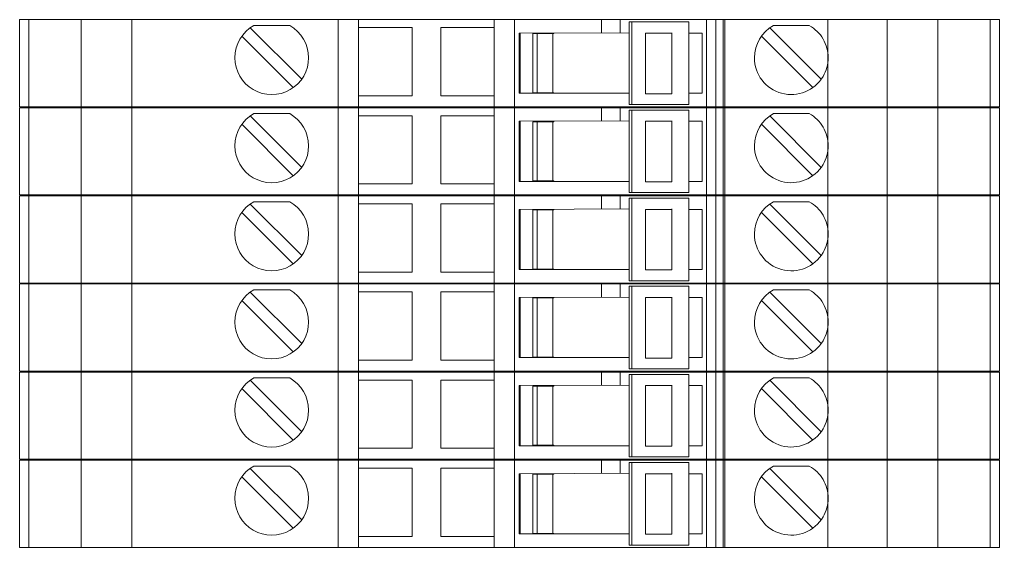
# Model space of a CAD drawing. Header units: millimetres. Extents: x 4962 to 7449, y 754 to 2938.
# Drawn here: x 6031.2 to 6089, y 1809.2 to 1840.4 of the extents above; entities that cross this region are included whole.
import ezdxf

# ---------------------------------------------------------------- set-up
doc = ezdxf.new("R2010")
doc.units = ezdxf.units.MM
doc.layers.add('000-PI-Oprema', color=30, linetype='Continuous', lineweight=5)

msp = doc.modelspace()

# ---------------------------------------------------------------- linework, layer by layer
at = {"layer": '000-PI-Oprema', "color": 0, "linetype": 'ByBlock', "lineweight": 0}
for p, q in [((6031.171, 1840.36), (6049.971, 1840.36)), ((6031.171, 1835.21), (6031.171, 1840.36)), ((6031.718, 1840.36), (6031.718, 1835.21)), ((6034.795, 1835.21), (6034.795, 1840.36)), ((6037.795, 1835.21), (6037.795, 1840.36)), ((6049.971, 1840.36), (6051.171, 1840.36)), ((6049.971, 1835.21), (6049.971, 1840.36)), ((6059.171, 1840.36), (6051.171, 1840.36)), ((6051.171, 1840.36), (6051.171, 1840.36)), ((6051.171, 1835.21), (6051.171, 1840.36)), ((6059.171, 1840.36), (6060.371, 1840.36)), ((6059.171, 1840.36), (6059.171, 1840.36)), ((6059.171, 1840.36), (6059.171, 1835.21)), ((6060.371, 1840.36), (6065.496, 1840.36)), ((6060.371, 1840.36), (6060.371, 1835.21)), ((6064.971, 1840.36), (6064.971, 1840.36)), ((6066.592, 1840.36), (6065.496, 1840.36)), ((6065.496, 1840.36), (6065.496, 1840.36)), ((6065.496, 1840.36), (6065.499, 1839.579)), ((6066.596, 1840.36), (6066.592, 1840.36)), ((6066.596, 1840.36), (6088.971, 1840.36)), ((6066.596, 1840.36), (6066.596, 1840.36)), ((6066.596, 1839.583), (6066.596, 1840.36)), ((6070.021, 1840.36), (6070.021, 1840.36)), ((6071.702, 1835.21), (6071.702, 1840.36)), ((6072.244, 1840.36), (6072.244, 1835.21)), ((6072.671, 1840.36), (6072.671, 1840.36)), ((6072.671, 1840.36), (6072.671, 1835.21)), ((6072.771, 1835.21), (6072.771, 1840.36)), ((6078.847, 1835.21), (6078.847, 1840.36)), ((6082.347, 1835.21), (6082.347, 1840.36)), ((6085.347, 1835.21), (6085.347, 1840.36)), ((6088.424, 1840.36), (6088.424, 1835.21)), ((6088.971, 1835.21), (6088.971, 1840.36)), ((6044.776, 1839.875), (6047.812, 1836.84)), ((6044.988, 1840.01), (6044.988, 1840.01)), ((6047.105, 1840.01), (6044.988, 1840.01)), ((6047.105, 1840.01), (6047.105, 1840.01)), ((6051.171, 1839.885), (6051.171, 1839.885)), ((6054.321, 1839.885), (6051.171, 1839.885)), ((6054.321, 1835.86), (6054.321, 1839.885)), ((6054.321, 1839.885), (6054.321, 1839.885)), ((6056.021, 1839.885), (6056.021, 1835.86)), ((6056.021, 1839.885), (6056.021, 1839.885)), ((6059.171, 1839.885), (6056.021, 1839.885)), ((6059.171, 1839.885), (6059.171, 1839.885)), ((6067.13, 1840.22), (6067.288, 1840.22)), ((6067.13, 1840.22), (6067.13, 1839.535)), ((6067.288, 1840.22), (6067.288, 1835.35)), ((6067.288, 1840.22), (6070.659, 1840.22)), ((6070.659, 1835.35), (6070.659, 1840.22)), ((6070.659, 1840.22), (6070.659, 1840.22)), ((6075.426, 1839.875), (6075.426, 1839.875)), ((6075.426, 1839.875), (6078.462, 1836.84)), ((6075.638, 1840.01), (6075.638, 1840.01)), ((6075.638, 1840.01), (6077.755, 1840.01)), ((6077.755, 1840.01), (6077.755, 1840.01)), ((6047.317, 1836.345), (6044.281, 1839.38)), ((6049.971, 1839.41), (6049.971, 1836.81)), ((6049.971, 1839.41), (6049.971, 1839.41)), ((6060.646, 1839.56), (6067.13, 1839.585)), ((6060.646, 1839.56), (6060.646, 1839.56)), ((6060.646, 1836.01), (6060.646, 1839.56)), ((6060.696, 1839.56), (6060.696, 1836.01)), ((6061.446, 1839.535), (6061.696, 1839.535)), ((6061.446, 1839.535), (6061.446, 1839.535)), ((6061.446, 1836.035), (6061.446, 1839.535)), ((6061.696, 1836.01), (6061.696, 1839.56)), ((6061.696, 1839.535), (6062.696, 1839.535)), ((6062.633, 1836.035), (6062.633, 1839.535)), ((6062.696, 1839.56), (6062.696, 1839.535)), ((6067.13, 1839.535), (6067.13, 1836.035)), ((6068.085, 1839.56), (6069.652, 1839.56)), ((6068.085, 1839.56), (6068.085, 1836.035)), ((6069.652, 1835.985), (6069.652, 1839.585)), ((6070.659, 1839.56), (6071.446, 1839.56)), ((6071.446, 1839.56), (6071.446, 1839.56)), ((6071.446, 1836.01), (6071.446, 1839.56)), ((6072.771, 1836.81), (6072.771, 1839.41)), ((6072.771, 1839.41), (6072.771, 1839.41)), ((6074.931, 1839.38), (6074.931, 1839.38)), ((6077.967, 1836.345), (6074.931, 1839.38)), ((6049.971, 1836.81), (6049.971, 1836.81)), ((6072.771, 1836.81), (6072.771, 1836.81)), ((6077.967, 1836.345), (6077.967, 1836.345)), ((6078.462, 1836.84), (6078.462, 1836.84)), ((6051.171, 1835.86), (6051.171, 1835.86)), ((6051.171, 1835.86), (6054.321, 1835.86)), ((6054.321, 1835.86), (6054.321, 1835.86)), ((6056.021, 1835.86), (6059.171, 1835.86)), ((6056.021, 1835.86), (6056.021, 1835.86)), ((6059.171, 1835.86), (6059.171, 1835.86)), ((6060.646, 1836.01), (6067.13, 1836.01)), ((6060.646, 1836.01), (6060.646, 1836.01)), ((6061.446, 1836.035), (6061.446, 1836.035)), ((6061.446, 1836.035), (6061.696, 1836.035)), ((6061.696, 1836.035), (6062.696, 1836.035)), ((6062.696, 1836.035), (6062.696, 1836.01)), ((6067.13, 1835.35), (6067.13, 1836.035)), ((6068.085, 1836.035), (6068.085, 1835.985)), ((6068.243, 1835.985), (6068.085, 1835.985)), ((6069.652, 1835.985), (6068.243, 1835.985)), ((6070.659, 1836.01), (6071.446, 1836.01)), ((6071.446, 1836.01), (6071.446, 1836.01)), ((6031.171, 1835.21), (6031.854, 1835.21)), ((6031.171, 1835.21), (6049.971, 1835.21)), ((6031.171, 1835.16), (6049.971, 1835.16)), ((6031.171, 1830.01), (6031.171, 1835.16)), ((6031.718, 1835.16), (6031.718, 1830.01)), ((6034.795, 1830.01), (6034.795, 1835.16)), ((6037.795, 1830.01), (6037.795, 1835.16)), ((6049.971, 1835.21), (6051.171, 1835.21)), ((6049.971, 1835.16), (6051.171, 1835.16)), ((6049.971, 1830.01), (6049.971, 1835.16)), ((6051.171, 1835.21), (6051.171, 1835.21)), ((6059.171, 1835.21), (6051.171, 1835.21)), ((6059.171, 1835.16), (6051.171, 1835.16)), ((6051.171, 1835.16), (6051.171, 1835.16)), ((6051.171, 1830.01), (6051.171, 1835.16)), ((6059.171, 1835.21), (6059.171, 1835.21)), ((6059.171, 1835.21), (6060.371, 1835.21)), ((6059.171, 1835.16), (6060.371, 1835.16)), ((6059.171, 1835.16), (6059.171, 1835.16)), ((6059.171, 1835.16), (6059.171, 1830.01)), ((6060.371, 1835.21), (6078.571, 1835.21)), ((6060.371, 1835.16), (6065.496, 1835.16)), ((6060.371, 1835.16), (6060.371, 1830.01)), ((6064.971, 1835.21), (6064.971, 1835.21)), ((6064.971, 1835.16), (6064.971, 1835.16)), ((6066.592, 1835.16), (6065.496, 1835.16)), ((6065.496, 1835.16), (6065.496, 1835.16)), ((6065.496, 1835.16), (6065.499, 1834.379)), ((6066.596, 1835.16), (6066.592, 1835.16)), ((6066.596, 1835.16), (6088.971, 1835.16)), ((6066.596, 1835.16), (6066.596, 1835.16)), ((6066.596, 1834.383), (6066.596, 1835.16)), ((6067.13, 1835.35), (6067.288, 1835.35)), ((6067.288, 1835.35), (6070.659, 1835.35)), ((6070.021, 1835.21), (6070.021, 1835.21)), ((6070.021, 1835.16), (6070.021, 1835.16)), ((6070.659, 1835.35), (6070.659, 1835.35)), ((6071.702, 1830.01), (6071.702, 1835.16)), ((6072.244, 1835.16), (6072.244, 1830.01)), ((6072.671, 1835.21), (6072.671, 1835.21)), ((6072.671, 1835.16), (6072.671, 1835.16)), ((6072.671, 1835.16), (6072.671, 1830.01)), ((6072.771, 1830.01), (6072.771, 1835.16)), ((6088.971, 1835.21), (6078.571, 1835.21)), ((6078.847, 1830.01), (6078.847, 1835.16)), ((6082.347, 1830.01), (6082.347, 1835.16)), ((6085.347, 1830.01), (6085.347, 1835.16)), ((6088.424, 1835.16), (6088.424, 1830.01)), ((6088.971, 1830.01), (6088.971, 1835.16)), ((6044.776, 1834.675), (6047.812, 1831.64)), ((6044.988, 1834.81), (6044.988, 1834.81)), ((6047.105, 1834.81), (6044.988, 1834.81)), ((6047.105, 1834.81), (6047.105, 1834.81)), ((6051.171, 1834.685), (6051.171, 1834.685)), ((6054.321, 1834.685), (6051.171, 1834.685)), ((6054.321, 1830.66), (6054.321, 1834.685)), ((6054.321, 1834.685), (6054.321, 1834.685)), ((6056.021, 1834.685), (6056.021, 1830.66)), ((6056.021, 1834.685), (6056.021, 1834.685)), ((6059.171, 1834.685), (6056.021, 1834.685)), ((6059.171, 1834.685), (6059.171, 1834.685)), ((6067.13, 1835.02), (6067.288, 1835.02)), ((6067.13, 1835.02), (6067.13, 1834.335)), ((6067.288, 1835.02), (6067.288, 1830.15)), ((6067.288, 1835.02), (6070.659, 1835.02)), ((6070.659, 1830.15), (6070.659, 1835.02)), ((6070.659, 1835.02), (6070.659, 1835.02)), ((6075.426, 1834.675), (6075.426, 1834.675)), ((6075.426, 1834.675), (6078.462, 1831.64)), ((6075.638, 1834.81), (6075.638, 1834.81)), ((6075.638, 1834.81), (6077.755, 1834.81)), ((6077.755, 1834.81), (6077.755, 1834.81)), ((6047.317, 1831.145), (6044.281, 1834.18)), ((6049.971, 1834.21), (6049.971, 1831.61)), ((6049.971, 1834.21), (6049.971, 1834.21)), ((6060.646, 1834.36), (6067.13, 1834.385)), ((6060.646, 1834.36), (6060.646, 1834.36)), ((6060.646, 1830.81), (6060.646, 1834.36)), ((6060.696, 1834.36), (6060.696, 1830.81)), ((6061.446, 1834.335), (6061.696, 1834.335)), ((6061.446, 1834.335), (6061.446, 1834.335)), ((6061.446, 1830.835), (6061.446, 1834.335)), ((6061.696, 1830.81), (6061.696, 1834.36)), ((6061.696, 1834.335), (6062.696, 1834.335)), ((6062.633, 1830.835), (6062.633, 1834.335)), ((6062.696, 1834.36), (6062.696, 1834.335)), ((6067.13, 1834.335), (6067.13, 1830.835)), ((6068.085, 1834.36), (6069.652, 1834.36)), ((6068.085, 1834.36), (6068.085, 1830.835)), ((6069.652, 1830.785), (6069.652, 1834.385)), ((6070.659, 1834.36), (6071.446, 1834.36)), ((6071.446, 1834.36), (6071.446, 1834.36)), ((6071.446, 1830.81), (6071.446, 1834.36)), ((6072.771, 1831.61), (6072.771, 1834.21)), ((6072.771, 1834.21), (6072.771, 1834.21)), ((6074.931, 1834.18), (6074.931, 1834.18)), ((6077.967, 1831.145), (6074.931, 1834.18)), ((6049.971, 1831.61), (6049.971, 1831.61)), ((6072.771, 1831.61), (6072.771, 1831.61)), ((6077.967, 1831.145), (6077.967, 1831.145)), ((6078.462, 1831.64), (6078.462, 1831.64)), ((6051.171, 1830.66), (6051.171, 1830.66)), ((6051.171, 1830.66), (6054.321, 1830.66)), ((6054.321, 1830.66), (6054.321, 1830.66)), ((6056.021, 1830.66), (6059.171, 1830.66)), ((6056.021, 1830.66), (6056.021, 1830.66)), ((6059.171, 1830.66), (6059.171, 1830.66)), ((6060.646, 1830.81), (6067.13, 1830.81)), ((6060.646, 1830.81), (6060.646, 1830.81)), ((6061.446, 1830.835), (6061.446, 1830.835)), ((6061.446, 1830.835), (6061.696, 1830.835)), ((6061.696, 1830.835), (6062.696, 1830.835)), ((6062.696, 1830.835), (6062.696, 1830.81)), ((6067.13, 1830.15), (6067.13, 1830.835)), ((6068.085, 1830.835), (6068.085, 1830.785)), ((6068.243, 1830.785), (6068.085, 1830.785)), ((6069.652, 1830.785), (6068.243, 1830.785)), ((6070.659, 1830.81), (6071.446, 1830.81)), ((6071.446, 1830.81), (6071.446, 1830.81)), ((6031.171, 1830.01), (6031.854, 1830.01)), ((6031.171, 1830.01), (6049.971, 1830.01)), ((6031.171, 1829.96), (6049.971, 1829.96)), ((6031.171, 1824.81), (6031.171, 1829.96)), ((6031.718, 1829.96), (6031.718, 1824.81)), ((6034.795, 1824.81), (6034.795, 1829.96)), ((6037.795, 1824.81), (6037.795, 1829.96)), ((6049.971, 1830.01), (6051.171, 1830.01)), ((6049.971, 1829.96), (6051.171, 1829.96)), ((6049.971, 1824.81), (6049.971, 1829.96)), ((6051.171, 1830.01), (6051.171, 1830.01)), ((6059.171, 1830.01), (6051.171, 1830.01)), ((6059.171, 1829.96), (6051.171, 1829.96)), ((6051.171, 1829.96), (6051.171, 1829.96)), ((6051.171, 1824.81), (6051.171, 1829.96)), ((6059.171, 1830.01), (6059.171, 1830.01)), ((6059.171, 1830.01), (6060.371, 1830.01)), ((6059.171, 1829.96), (6060.371, 1829.96)), ((6059.171, 1829.96), (6059.171, 1829.96)), ((6059.171, 1829.96), (6059.171, 1824.81)), ((6060.371, 1830.01), (6078.571, 1830.01)), ((6060.371, 1829.96), (6065.496, 1829.96)), ((6060.371, 1829.96), (6060.371, 1824.81)), ((6064.971, 1830.01), (6064.971, 1830.01)), ((6064.971, 1829.96), (6064.971, 1829.96)), ((6066.592, 1829.96), (6065.496, 1829.96)), ((6065.496, 1829.96), (6065.496, 1829.96)), ((6065.496, 1829.96), (6065.499, 1829.179)), ((6066.596, 1829.96), (6066.592, 1829.96)), ((6066.596, 1829.96), (6088.971, 1829.96)), ((6066.596, 1829.96), (6066.596, 1829.96)), ((6066.596, 1829.183), (6066.596, 1829.96)), ((6067.13, 1830.15), (6067.288, 1830.15)), ((6067.288, 1830.15), (6070.659, 1830.15)), ((6070.021, 1830.01), (6070.021, 1830.01)), ((6070.021, 1829.96), (6070.021, 1829.96)), ((6070.659, 1830.15), (6070.659, 1830.15)), ((6071.702, 1824.81), (6071.702, 1829.96)), ((6072.244, 1829.96), (6072.244, 1824.81)), ((6072.671, 1830.01), (6072.671, 1830.01)), ((6072.671, 1829.96), (6072.671, 1829.96)), ((6072.671, 1829.96), (6072.671, 1824.81)), ((6072.771, 1824.81), (6072.771, 1829.96)), ((6088.971, 1830.01), (6078.571, 1830.01)), ((6078.847, 1824.81), (6078.847, 1829.96)), ((6082.347, 1824.81), (6082.347, 1829.96)), ((6085.347, 1824.81), (6085.347, 1829.96)), ((6088.424, 1829.96), (6088.424, 1824.81)), ((6088.971, 1824.81), (6088.971, 1829.96)), ((6044.776, 1829.475), (6047.812, 1826.44)), ((6044.988, 1829.61), (6044.988, 1829.61)), ((6047.105, 1829.61), (6044.988, 1829.61)), ((6047.105, 1829.61), (6047.105, 1829.61)), ((6051.171, 1829.485), (6051.171, 1829.485)), ((6054.321, 1829.485), (6051.171, 1829.485)), ((6054.321, 1825.46), (6054.321, 1829.485)), ((6054.321, 1829.485), (6054.321, 1829.485)), ((6056.021, 1829.485), (6056.021, 1825.46)), ((6056.021, 1829.485), (6056.021, 1829.485)), ((6059.171, 1829.485), (6056.021, 1829.485)), ((6059.171, 1829.485), (6059.171, 1829.485)), ((6067.13, 1829.82), (6067.288, 1829.82)), ((6067.13, 1829.82), (6067.13, 1829.135)), ((6067.288, 1829.82), (6067.288, 1824.95)), ((6067.288, 1829.82), (6070.659, 1829.82)), ((6070.659, 1824.95), (6070.659, 1829.82)), ((6070.659, 1829.82), (6070.659, 1829.82)), ((6075.426, 1829.475), (6075.426, 1829.475)), ((6075.426, 1829.475), (6078.462, 1826.44)), ((6075.638, 1829.61), (6075.638, 1829.61)), ((6075.638, 1829.61), (6077.755, 1829.61)), ((6077.755, 1829.61), (6077.755, 1829.61)), ((6047.317, 1825.945), (6044.281, 1828.98)), ((6049.971, 1829.01), (6049.971, 1826.41)), ((6049.971, 1829.01), (6049.971, 1829.01)), ((6060.646, 1829.16), (6067.13, 1829.185)), ((6060.646, 1829.16), (6060.646, 1829.16)), ((6060.646, 1825.61), (6060.646, 1829.16)), ((6060.696, 1829.16), (6060.696, 1825.61)), ((6061.446, 1829.135), (6061.696, 1829.135)), ((6061.446, 1829.135), (6061.446, 1829.135)), ((6061.446, 1825.635), (6061.446, 1829.135)), ((6061.696, 1825.61), (6061.696, 1829.16)), ((6061.696, 1829.135), (6062.696, 1829.135)), ((6062.633, 1825.635), (6062.633, 1829.135)), ((6062.696, 1829.16), (6062.696, 1829.135)), ((6067.13, 1829.135), (6067.13, 1825.635)), ((6068.085, 1829.16), (6069.652, 1829.16)), ((6068.085, 1829.16), (6068.085, 1825.635)), ((6069.652, 1825.585), (6069.652, 1829.185)), ((6070.659, 1829.16), (6071.446, 1829.16)), ((6071.446, 1829.16), (6071.446, 1829.16)), ((6071.446, 1825.61), (6071.446, 1829.16)), ((6072.771, 1826.41), (6072.771, 1829.01)), ((6072.771, 1829.01), (6072.771, 1829.01)), ((6074.931, 1828.98), (6074.931, 1828.98)), ((6077.967, 1825.945), (6074.931, 1828.98)), ((6049.971, 1826.41), (6049.971, 1826.41)), ((6072.771, 1826.41), (6072.771, 1826.41)), ((6077.967, 1825.945), (6077.967, 1825.945)), ((6078.462, 1826.44), (6078.462, 1826.44)), ((6051.171, 1825.46), (6051.171, 1825.46)), ((6051.171, 1825.46), (6054.321, 1825.46)), ((6054.321, 1825.46), (6054.321, 1825.46)), ((6056.021, 1825.46), (6059.171, 1825.46)), ((6056.021, 1825.46), (6056.021, 1825.46)), ((6059.171, 1825.46), (6059.171, 1825.46)), ((6060.646, 1825.61), (6067.13, 1825.61)), ((6060.646, 1825.61), (6060.646, 1825.61)), ((6061.446, 1825.635), (6061.446, 1825.635)), ((6061.446, 1825.635), (6061.696, 1825.635)), ((6061.696, 1825.635), (6062.696, 1825.635)), ((6062.696, 1825.635), (6062.696, 1825.61)), ((6067.13, 1824.95), (6067.13, 1825.635)), ((6068.085, 1825.635), (6068.085, 1825.585)), ((6068.243, 1825.585), (6068.085, 1825.585)), ((6069.652, 1825.585), (6068.243, 1825.585)), ((6070.659, 1825.61), (6071.446, 1825.61)), ((6071.446, 1825.61), (6071.446, 1825.61)), ((6031.171, 1824.81), (6031.854, 1824.81)), ((6031.171, 1824.81), (6049.971, 1824.81)), ((6031.171, 1824.76), (6049.971, 1824.76)), ((6031.171, 1819.61), (6031.171, 1824.76)), ((6031.718, 1824.76), (6031.718, 1819.61)), ((6034.795, 1819.61), (6034.795, 1824.76)), ((6037.795, 1819.61), (6037.795, 1824.76)), ((6049.971, 1824.81), (6051.171, 1824.81)), ((6049.971, 1824.76), (6051.171, 1824.76)), ((6049.971, 1819.61), (6049.971, 1824.76)), ((6051.171, 1824.81), (6051.171, 1824.81)), ((6059.171, 1824.81), (6051.171, 1824.81)), ((6059.171, 1824.76), (6051.171, 1824.76)), ((6051.171, 1824.76), (6051.171, 1824.76)), ((6051.171, 1819.61), (6051.171, 1824.76)), ((6059.171, 1824.81), (6059.171, 1824.81)), ((6059.171, 1824.81), (6060.371, 1824.81)), ((6059.171, 1824.76), (6060.371, 1824.76)), ((6059.171, 1824.76), (6059.171, 1824.76)), ((6059.171, 1824.76), (6059.171, 1819.61)), ((6060.371, 1824.81), (6078.571, 1824.81)), ((6060.371, 1824.76), (6065.496, 1824.76)), ((6060.371, 1824.76), (6060.371, 1819.61)), ((6064.971, 1824.81), (6064.971, 1824.81)), ((6064.971, 1824.76), (6064.971, 1824.76)), ((6066.592, 1824.76), (6065.496, 1824.76)), ((6065.496, 1824.76), (6065.496, 1824.76)), ((6065.496, 1824.76), (6065.499, 1823.979)), ((6066.596, 1824.76), (6066.592, 1824.76)), ((6066.596, 1824.76), (6088.971, 1824.76)), ((6066.596, 1824.76), (6066.596, 1824.76)), ((6066.596, 1823.983), (6066.596, 1824.76)), ((6067.13, 1824.95), (6067.288, 1824.95)), ((6067.288, 1824.95), (6070.659, 1824.95)), ((6070.021, 1824.81), (6070.021, 1824.81)), ((6070.021, 1824.76), (6070.021, 1824.76)), ((6070.659, 1824.95), (6070.659, 1824.95)), ((6071.702, 1819.61), (6071.702, 1824.76)), ((6072.244, 1824.76), (6072.244, 1819.61)), ((6072.671, 1824.81), (6072.671, 1824.81)), ((6072.671, 1824.76), (6072.671, 1824.76)), ((6072.671, 1824.76), (6072.671, 1819.61)), ((6072.771, 1819.61), (6072.771, 1824.76)), ((6088.971, 1824.81), (6078.571, 1824.81)), ((6078.847, 1819.61), (6078.847, 1824.76)), ((6082.347, 1819.61), (6082.347, 1824.76)), ((6085.347, 1819.61), (6085.347, 1824.76)), ((6088.424, 1824.76), (6088.424, 1819.61)), ((6088.971, 1819.61), (6088.971, 1824.76)), ((6044.776, 1824.275), (6047.812, 1821.24)), ((6044.988, 1824.41), (6044.988, 1824.41)), ((6047.105, 1824.41), (6044.988, 1824.41)), ((6047.105, 1824.41), (6047.105, 1824.41)), ((6051.171, 1824.285), (6051.171, 1824.285)), ((6054.321, 1824.285), (6051.171, 1824.285)), ((6054.321, 1820.26), (6054.321, 1824.285)), ((6054.321, 1824.285), (6054.321, 1824.285)), ((6056.021, 1824.285), (6056.021, 1820.26)), ((6056.021, 1824.285), (6056.021, 1824.285)), ((6059.171, 1824.285), (6056.021, 1824.285)), ((6059.171, 1824.285), (6059.171, 1824.285)), ((6067.13, 1824.62), (6067.288, 1824.62)), ((6067.13, 1824.62), (6067.13, 1823.935)), ((6067.288, 1824.62), (6067.288, 1819.75)), ((6067.288, 1824.62), (6070.659, 1824.62)), ((6070.659, 1819.75), (6070.659, 1824.62)), ((6070.659, 1824.62), (6070.659, 1824.62)), ((6075.426, 1824.275), (6075.426, 1824.275)), ((6075.426, 1824.275), (6078.462, 1821.24)), ((6075.638, 1824.41), (6075.638, 1824.41)), ((6075.638, 1824.41), (6077.755, 1824.41)), ((6077.755, 1824.41), (6077.755, 1824.41)), ((6047.317, 1820.745), (6044.281, 1823.78)), ((6049.971, 1823.81), (6049.971, 1821.21)), ((6049.971, 1823.81), (6049.971, 1823.81)), ((6060.646, 1823.96), (6067.13, 1823.985)), ((6060.646, 1823.96), (6060.646, 1823.96)), ((6060.646, 1820.41), (6060.646, 1823.96)), ((6060.696, 1823.96), (6060.696, 1820.41)), ((6061.446, 1823.935), (6061.696, 1823.935)), ((6061.446, 1823.935), (6061.446, 1823.935)), ((6061.446, 1820.435), (6061.446, 1823.935)), ((6061.696, 1820.41), (6061.696, 1823.96)), ((6061.696, 1823.935), (6062.696, 1823.935)), ((6062.633, 1820.435), (6062.633, 1823.935)), ((6062.696, 1823.96), (6062.696, 1823.935)), ((6067.13, 1823.935), (6067.13, 1820.435)), ((6068.085, 1823.96), (6069.652, 1823.96)), ((6068.085, 1823.96), (6068.085, 1820.435)), ((6069.652, 1820.385), (6069.652, 1823.985)), ((6070.659, 1823.96), (6071.446, 1823.96)), ((6071.446, 1823.96), (6071.446, 1823.96)), ((6071.446, 1820.41), (6071.446, 1823.96)), ((6072.771, 1821.21), (6072.771, 1823.81)), ((6072.771, 1823.81), (6072.771, 1823.81)), ((6074.931, 1823.78), (6074.931, 1823.78)), ((6077.967, 1820.745), (6074.931, 1823.78)), ((6049.971, 1821.21), (6049.971, 1821.21)), ((6072.771, 1821.21), (6072.771, 1821.21)), ((6077.967, 1820.745), (6077.967, 1820.745)), ((6078.462, 1821.24), (6078.462, 1821.24)), ((6051.171, 1820.26), (6051.171, 1820.26)), ((6051.171, 1820.26), (6054.321, 1820.26)), ((6054.321, 1820.26), (6054.321, 1820.26)), ((6056.021, 1820.26), (6059.171, 1820.26)), ((6056.021, 1820.26), (6056.021, 1820.26)), ((6059.171, 1820.26), (6059.171, 1820.26)), ((6060.646, 1820.41), (6067.13, 1820.41)), ((6060.646, 1820.41), (6060.646, 1820.41)), ((6061.446, 1820.435), (6061.446, 1820.435)), ((6061.446, 1820.435), (6061.696, 1820.435)), ((6061.696, 1820.435), (6062.696, 1820.435)), ((6062.696, 1820.435), (6062.696, 1820.41)), ((6067.13, 1819.75), (6067.13, 1820.435)), ((6068.085, 1820.435), (6068.085, 1820.385)), ((6068.243, 1820.385), (6068.085, 1820.385)), ((6069.652, 1820.385), (6068.243, 1820.385)), ((6070.659, 1820.41), (6071.446, 1820.41)), ((6071.446, 1820.41), (6071.446, 1820.41)), ((6031.171, 1819.61), (6031.854, 1819.61)), ((6031.171, 1819.61), (6049.971, 1819.61)), ((6031.171, 1819.56), (6049.971, 1819.56)), ((6031.171, 1814.41), (6031.171, 1819.56)), ((6031.718, 1819.56), (6031.718, 1814.41)), ((6034.795, 1814.41), (6034.795, 1819.56)), ((6037.795, 1814.41), (6037.795, 1819.56)), ((6049.971, 1819.61), (6051.171, 1819.61)), ((6049.971, 1819.56), (6051.171, 1819.56)), ((6049.971, 1814.41), (6049.971, 1819.56)), ((6051.171, 1819.61), (6051.171, 1819.61)), ((6059.171, 1819.61), (6051.171, 1819.61)), ((6059.171, 1819.56), (6051.171, 1819.56)), ((6051.171, 1819.56), (6051.171, 1819.56)), ((6051.171, 1814.41), (6051.171, 1819.56)), ((6059.171, 1819.61), (6059.171, 1819.61)), ((6059.171, 1819.61), (6060.371, 1819.61)), ((6059.171, 1819.56), (6060.371, 1819.56)), ((6059.171, 1819.56), (6059.171, 1819.56)), ((6059.171, 1819.56), (6059.171, 1814.41)), ((6060.371, 1819.61), (6078.571, 1819.61)), ((6060.371, 1819.56), (6065.496, 1819.56)), ((6060.371, 1819.56), (6060.371, 1814.41)), ((6064.971, 1819.61), (6064.971, 1819.61)), ((6064.971, 1819.56), (6064.971, 1819.56)), ((6066.592, 1819.56), (6065.496, 1819.56)), ((6065.496, 1819.56), (6065.496, 1819.56)), ((6065.496, 1819.56), (6065.499, 1818.779)), ((6066.596, 1819.56), (6066.592, 1819.56)), ((6066.596, 1819.56), (6088.971, 1819.56)), ((6066.596, 1819.56), (6066.596, 1819.56)), ((6066.596, 1818.783), (6066.596, 1819.56)), ((6067.13, 1819.75), (6067.288, 1819.75)), ((6067.288, 1819.75), (6070.659, 1819.75)), ((6070.021, 1819.61), (6070.021, 1819.61)), ((6070.021, 1819.56), (6070.021, 1819.56)), ((6070.659, 1819.75), (6070.659, 1819.75)), ((6071.702, 1814.41), (6071.702, 1819.56)), ((6072.244, 1819.56), (6072.244, 1814.41)), ((6072.671, 1819.61), (6072.671, 1819.61)), ((6072.671, 1819.56), (6072.671, 1819.56)), ((6072.671, 1819.56), (6072.671, 1814.41)), ((6072.771, 1814.41), (6072.771, 1819.56)), ((6088.971, 1819.61), (6078.571, 1819.61)), ((6078.847, 1814.41), (6078.847, 1819.56)), ((6082.347, 1814.41), (6082.347, 1819.56)), ((6085.347, 1814.41), (6085.347, 1819.56)), ((6088.424, 1819.56), (6088.424, 1814.41)), ((6088.971, 1814.41), (6088.971, 1819.56)), ((6044.776, 1819.075), (6047.812, 1816.04)), ((6044.988, 1819.21), (6044.988, 1819.21)), ((6047.105, 1819.21), (6044.988, 1819.21)), ((6047.105, 1819.21), (6047.105, 1819.21)), ((6051.171, 1819.085), (6051.171, 1819.085)), ((6054.321, 1819.085), (6051.171, 1819.085)), ((6054.321, 1815.06), (6054.321, 1819.085)), ((6054.321, 1819.085), (6054.321, 1819.085)), ((6056.021, 1819.085), (6056.021, 1815.06)), ((6056.021, 1819.085), (6056.021, 1819.085)), ((6059.171, 1819.085), (6056.021, 1819.085)), ((6059.171, 1819.085), (6059.171, 1819.085)), ((6067.13, 1819.42), (6067.288, 1819.42)), ((6067.13, 1819.42), (6067.13, 1818.735)), ((6067.288, 1819.42), (6067.288, 1814.55)), ((6067.288, 1819.42), (6070.659, 1819.42)), ((6070.659, 1814.55), (6070.659, 1819.42)), ((6070.659, 1819.42), (6070.659, 1819.42)), ((6075.426, 1819.075), (6075.426, 1819.075)), ((6075.426, 1819.075), (6078.462, 1816.04)), ((6075.638, 1819.21), (6075.638, 1819.21)), ((6075.638, 1819.21), (6077.755, 1819.21)), ((6077.755, 1819.21), (6077.755, 1819.21)), ((6047.317, 1815.545), (6044.281, 1818.58)), ((6049.971, 1818.61), (6049.971, 1816.01)), ((6049.971, 1818.61), (6049.971, 1818.61)), ((6060.646, 1818.76), (6067.13, 1818.785)), ((6060.646, 1818.76), (6060.646, 1818.76)), ((6060.646, 1815.21), (6060.646, 1818.76)), ((6060.696, 1818.76), (6060.696, 1815.21)), ((6061.446, 1818.735), (6061.696, 1818.735)), ((6061.446, 1818.735), (6061.446, 1818.735)), ((6061.446, 1815.235), (6061.446, 1818.735)), ((6061.696, 1815.21), (6061.696, 1818.76)), ((6061.696, 1818.735), (6062.696, 1818.735)), ((6062.633, 1815.235), (6062.633, 1818.735)), ((6062.696, 1818.76), (6062.696, 1818.735)), ((6067.13, 1818.735), (6067.13, 1815.235)), ((6068.085, 1818.76), (6069.652, 1818.76)), ((6068.085, 1818.76), (6068.085, 1815.235)), ((6069.652, 1815.185), (6069.652, 1818.785)), ((6070.659, 1818.76), (6071.446, 1818.76)), ((6071.446, 1818.76), (6071.446, 1818.76)), ((6071.446, 1815.21), (6071.446, 1818.76)), ((6072.771, 1816.01), (6072.771, 1818.61)), ((6072.771, 1818.61), (6072.771, 1818.61)), ((6074.931, 1818.58), (6074.931, 1818.58)), ((6077.967, 1815.545), (6074.931, 1818.58)), ((6049.971, 1816.01), (6049.971, 1816.01)), ((6072.771, 1816.01), (6072.771, 1816.01)), ((6077.967, 1815.545), (6077.967, 1815.545)), ((6078.462, 1816.04), (6078.462, 1816.04)), ((6051.171, 1815.06), (6051.171, 1815.06)), ((6051.171, 1815.06), (6054.321, 1815.06)), ((6054.321, 1815.06), (6054.321, 1815.06)), ((6056.021, 1815.06), (6059.171, 1815.06)), ((6056.021, 1815.06), (6056.021, 1815.06)), ((6059.171, 1815.06), (6059.171, 1815.06)), ((6060.646, 1815.21), (6067.13, 1815.21)), ((6060.646, 1815.21), (6060.646, 1815.21)), ((6061.446, 1815.235), (6061.446, 1815.235)), ((6061.446, 1815.235), (6061.696, 1815.235)), ((6061.696, 1815.235), (6062.696, 1815.235)), ((6062.696, 1815.235), (6062.696, 1815.21)), ((6067.13, 1814.55), (6067.13, 1815.235)), ((6068.085, 1815.235), (6068.085, 1815.185)), ((6068.243, 1815.185), (6068.085, 1815.185)), ((6069.652, 1815.185), (6068.243, 1815.185)), ((6070.659, 1815.21), (6071.446, 1815.21)), ((6071.446, 1815.21), (6071.446, 1815.21)), ((6031.171, 1814.41), (6031.854, 1814.41)), ((6031.171, 1814.41), (6049.971, 1814.41)), ((6031.171, 1814.36), (6049.971, 1814.36)), ((6031.171, 1809.21), (6031.171, 1814.36)), ((6031.718, 1814.36), (6031.718, 1809.21)), ((6034.795, 1809.21), (6034.795, 1814.36)), ((6037.795, 1809.21), (6037.795, 1814.36)), ((6049.971, 1814.41), (6051.171, 1814.41)), ((6049.971, 1814.36), (6051.171, 1814.36)), ((6049.971, 1809.21), (6049.971, 1814.36)), ((6051.171, 1814.41), (6051.171, 1814.41)), ((6059.171, 1814.41), (6051.171, 1814.41)), ((6059.171, 1814.36), (6051.171, 1814.36)), ((6051.171, 1814.36), (6051.171, 1814.36)), ((6051.171, 1809.21), (6051.171, 1814.36)), ((6059.171, 1814.41), (6059.171, 1814.41)), ((6059.171, 1814.41), (6060.371, 1814.41)), ((6059.171, 1814.36), (6060.371, 1814.36)), ((6059.171, 1814.36), (6059.171, 1814.36)), ((6059.171, 1814.36), (6059.171, 1809.21)), ((6060.371, 1814.41), (6078.571, 1814.41)), ((6060.371, 1814.36), (6065.496, 1814.36)), ((6060.371, 1814.36), (6060.371, 1809.21)), ((6064.971, 1814.41), (6064.971, 1814.41)), ((6064.971, 1814.36), (6064.971, 1814.36)), ((6066.592, 1814.36), (6065.496, 1814.36)), ((6065.496, 1814.36), (6065.496, 1814.36)), ((6065.496, 1814.36), (6065.499, 1813.579)), ((6066.596, 1814.36), (6066.592, 1814.36)), ((6066.596, 1814.36), (6088.971, 1814.36)), ((6066.596, 1814.36), (6066.596, 1814.36)), ((6066.596, 1813.583), (6066.596, 1814.36)), ((6067.13, 1814.55), (6067.288, 1814.55)), ((6067.288, 1814.55), (6070.659, 1814.55)), ((6070.021, 1814.41), (6070.021, 1814.41)), ((6070.021, 1814.36), (6070.021, 1814.36)), ((6070.659, 1814.55), (6070.659, 1814.55)), ((6071.702, 1809.21), (6071.702, 1814.36)), ((6072.244, 1814.36), (6072.244, 1809.21)), ((6072.671, 1814.41), (6072.671, 1814.41)), ((6072.671, 1814.36), (6072.671, 1814.36)), ((6072.671, 1814.36), (6072.671, 1809.21)), ((6072.771, 1809.21), (6072.771, 1814.36)), ((6088.971, 1814.41), (6078.571, 1814.41)), ((6078.847, 1809.21), (6078.847, 1814.36)), ((6082.347, 1809.21), (6082.347, 1814.36)), ((6085.347, 1809.21), (6085.347, 1814.36)), ((6088.424, 1814.36), (6088.424, 1809.21)), ((6088.971, 1809.21), (6088.971, 1814.36)), ((6044.776, 1813.875), (6047.812, 1810.84)), ((6044.988, 1814.01), (6044.988, 1814.01)), ((6047.105, 1814.01), (6044.988, 1814.01)), ((6047.105, 1814.01), (6047.105, 1814.01)), ((6051.171, 1813.885), (6051.171, 1813.885)), ((6054.321, 1813.885), (6051.171, 1813.885)), ((6054.321, 1809.86), (6054.321, 1813.885)), ((6054.321, 1813.885), (6054.321, 1813.885)), ((6056.021, 1813.885), (6056.021, 1809.86)), ((6056.021, 1813.885), (6056.021, 1813.885)), ((6059.171, 1813.885), (6056.021, 1813.885)), ((6059.171, 1813.885), (6059.171, 1813.885)), ((6067.13, 1814.22), (6067.288, 1814.22)), ((6067.13, 1814.22), (6067.13, 1813.535)), ((6067.288, 1814.22), (6067.288, 1809.35)), ((6067.288, 1814.22), (6070.659, 1814.22)), ((6070.659, 1809.35), (6070.659, 1814.22)), ((6070.659, 1814.22), (6070.659, 1814.22)), ((6075.426, 1813.875), (6075.426, 1813.875)), ((6075.426, 1813.875), (6078.462, 1810.84)), ((6075.638, 1814.01), (6075.638, 1814.01)), ((6075.638, 1814.01), (6077.755, 1814.01)), ((6077.755, 1814.01), (6077.755, 1814.01)), ((6047.317, 1810.345), (6044.281, 1813.38)), ((6049.971, 1813.41), (6049.971, 1810.81)), ((6049.971, 1813.41), (6049.971, 1813.41)), ((6060.646, 1813.56), (6067.13, 1813.585)), ((6060.646, 1813.56), (6060.646, 1813.56)), ((6060.646, 1810.01), (6060.646, 1813.56)), ((6060.696, 1813.56), (6060.696, 1810.01)), ((6061.446, 1813.535), (6061.696, 1813.535)), ((6061.446, 1813.535), (6061.446, 1813.535)), ((6061.446, 1810.035), (6061.446, 1813.535)), ((6061.696, 1810.01), (6061.696, 1813.56)), ((6061.696, 1813.535), (6062.696, 1813.535)), ((6062.633, 1810.035), (6062.633, 1813.535)), ((6062.696, 1813.56), (6062.696, 1813.535)), ((6067.13, 1813.535), (6067.13, 1810.035)), ((6068.085, 1813.56), (6069.652, 1813.56)), ((6068.085, 1813.56), (6068.085, 1810.035)), ((6069.652, 1809.985), (6069.652, 1813.585)), ((6070.659, 1813.56), (6071.446, 1813.56)), ((6071.446, 1813.56), (6071.446, 1813.56)), ((6071.446, 1810.01), (6071.446, 1813.56)), ((6072.771, 1810.81), (6072.771, 1813.41)), ((6072.771, 1813.41), (6072.771, 1813.41)), ((6074.931, 1813.38), (6074.931, 1813.38)), ((6077.967, 1810.345), (6074.931, 1813.38)), ((6049.971, 1810.81), (6049.971, 1810.81)), ((6072.771, 1810.81), (6072.771, 1810.81)), ((6077.967, 1810.345), (6077.967, 1810.345)), ((6078.462, 1810.84), (6078.462, 1810.84)), ((6051.171, 1809.86), (6051.171, 1809.86)), ((6051.171, 1809.86), (6054.321, 1809.86)), ((6054.321, 1809.86), (6054.321, 1809.86)), ((6056.021, 1809.86), (6059.171, 1809.86)), ((6056.021, 1809.86), (6056.021, 1809.86)), ((6059.171, 1809.86), (6059.171, 1809.86)), ((6060.646, 1810.01), (6067.13, 1810.01)), ((6060.646, 1810.01), (6060.646, 1810.01)), ((6061.446, 1810.035), (6061.446, 1810.035)), ((6061.446, 1810.035), (6061.696, 1810.035)), ((6061.696, 1810.035), (6062.696, 1810.035)), ((6062.696, 1810.035), (6062.696, 1810.01)), ((6067.13, 1809.35), (6067.13, 1810.035)), ((6068.085, 1810.035), (6068.085, 1809.985)), ((6068.243, 1809.985), (6068.085, 1809.985)), ((6069.652, 1809.985), (6068.243, 1809.985)), ((6070.659, 1810.01), (6071.446, 1810.01)), ((6071.446, 1810.01), (6071.446, 1810.01)), ((6031.171, 1809.21), (6031.854, 1809.21)), ((6031.171, 1809.21), (6049.971, 1809.21)), ((6049.971, 1809.21), (6051.171, 1809.21)), ((6051.171, 1809.21), (6051.171, 1809.21)), ((6059.171, 1809.21), (6051.171, 1809.21)), ((6059.171, 1809.21), (6059.171, 1809.21)), ((6059.171, 1809.21), (6060.371, 1809.21)), ((6060.371, 1809.21), (6078.571, 1809.21)), ((6064.971, 1809.21), (6064.971, 1809.21)), ((6067.13, 1809.35), (6067.288, 1809.35)), ((6067.288, 1809.35), (6070.659, 1809.35)), ((6070.021, 1809.21), (6070.021, 1809.21)), ((6070.659, 1809.35), (6070.659, 1809.35)), ((6072.671, 1809.21), (6072.671, 1809.21)), ((6088.971, 1809.21), (6078.571, 1809.21))]:
    msp.add_line(p, q, dxfattribs=at)
for centre, start, end in [((6046.046, 1838.11), 119.12459, 179.99998), ((6046.046, 1838.11), 0.00002, 60.87541), ((6076.696, 1838.11), 119.12459, 179.99998), ((6076.696, 1838.11), 30.45032, 60.87541), ((6046.046, 1838.11), 179.99998, 0.00002), ((6076.696, 1838.11), 179.99998, 329.54972), ((6046.046, 1832.91), 119.12459, 179.99998), ((6046.046, 1832.91), 0.00002, 60.87541), ((6076.696, 1832.91), 119.12459, 179.99998), ((6076.696, 1832.91), 30.45032, 60.87541), ((6046.046, 1832.91), 179.99998, 0.00002), ((6076.696, 1832.91), 179.99998, 329.54972), ((6046.046, 1827.71), 119.12459, 179.99998), ((6046.046, 1827.71), 0.00002, 60.87541), ((6076.696, 1827.71), 119.12459, 179.99998), ((6076.696, 1827.71), 30.45032, 60.87541), ((6046.046, 1827.71), 179.99998, 0.00002), ((6076.696, 1827.71), 179.99998, 329.54972), ((6046.046, 1822.51), 119.12459, 179.99998), ((6046.046, 1822.51), 0.00002, 60.87541), ((6076.696, 1822.51), 119.12459, 179.99998), ((6076.696, 1822.51), 30.45032, 60.87541), ((6046.046, 1822.51), 179.99998, 0.00002), ((6076.696, 1822.51), 179.99998, 329.54972), ((6046.046, 1817.31), 119.12459, 179.99998), ((6046.046, 1817.31), 0.00002, 60.87541), ((6076.696, 1817.31), 119.12459, 179.99998), ((6076.696, 1817.31), 30.45032, 60.87541), ((6046.046, 1817.31), 179.99998, 0.00002), ((6076.696, 1817.31), 179.99998, 329.54972), ((6046.046, 1812.11), 119.12459, 179.99998), ((6046.046, 1812.11), 0.00002, 60.87541), ((6076.696, 1812.11), 119.12459, 179.99998), ((6076.696, 1812.11), 30.45032, 60.87541), ((6046.046, 1812.11), 179.99998, 0.00002), ((6076.696, 1812.11), 179.99998, 329.54972)]:
    msp.add_arc(centre, 2.175, start, end, dxfattribs=at)
at = {"layer": '000-PI-Oprema', "color": 0, "linetype": 'ByBlock', "lineweight": 0, "extrusion": (0, 0, -1)}
for centre, start_param, end_param in [((6076.696, 1838.11), -2.102255, -1.570796), ((6076.696, 1838.11), -1.570796, -1.039338), ((6076.696, 1832.91), -2.102255, -1.570796), ((6076.696, 1832.91), -1.570796, -1.039338), ((6076.696, 1827.71), -2.102255, -1.570796), ((6076.696, 1827.71), -1.570796, -1.039338), ((6076.696, 1822.51), -2.102255, -1.570796), ((6076.696, 1822.51), -1.570796, -1.039338), ((6076.696, 1817.31), -2.102255, -1.570796), ((6076.696, 1817.31), -1.570796, -1.039338), ((6076.696, 1812.11), -2.102255, -1.570796), ((6076.696, 1812.11), -1.570796, -1.039338)]:
    msp.add_ellipse(centre, major_axis=(0, -2.175), ratio=1, start_param=start_param, end_param=end_param, dxfattribs=at)

doc.saveas('drawing.dxf')
